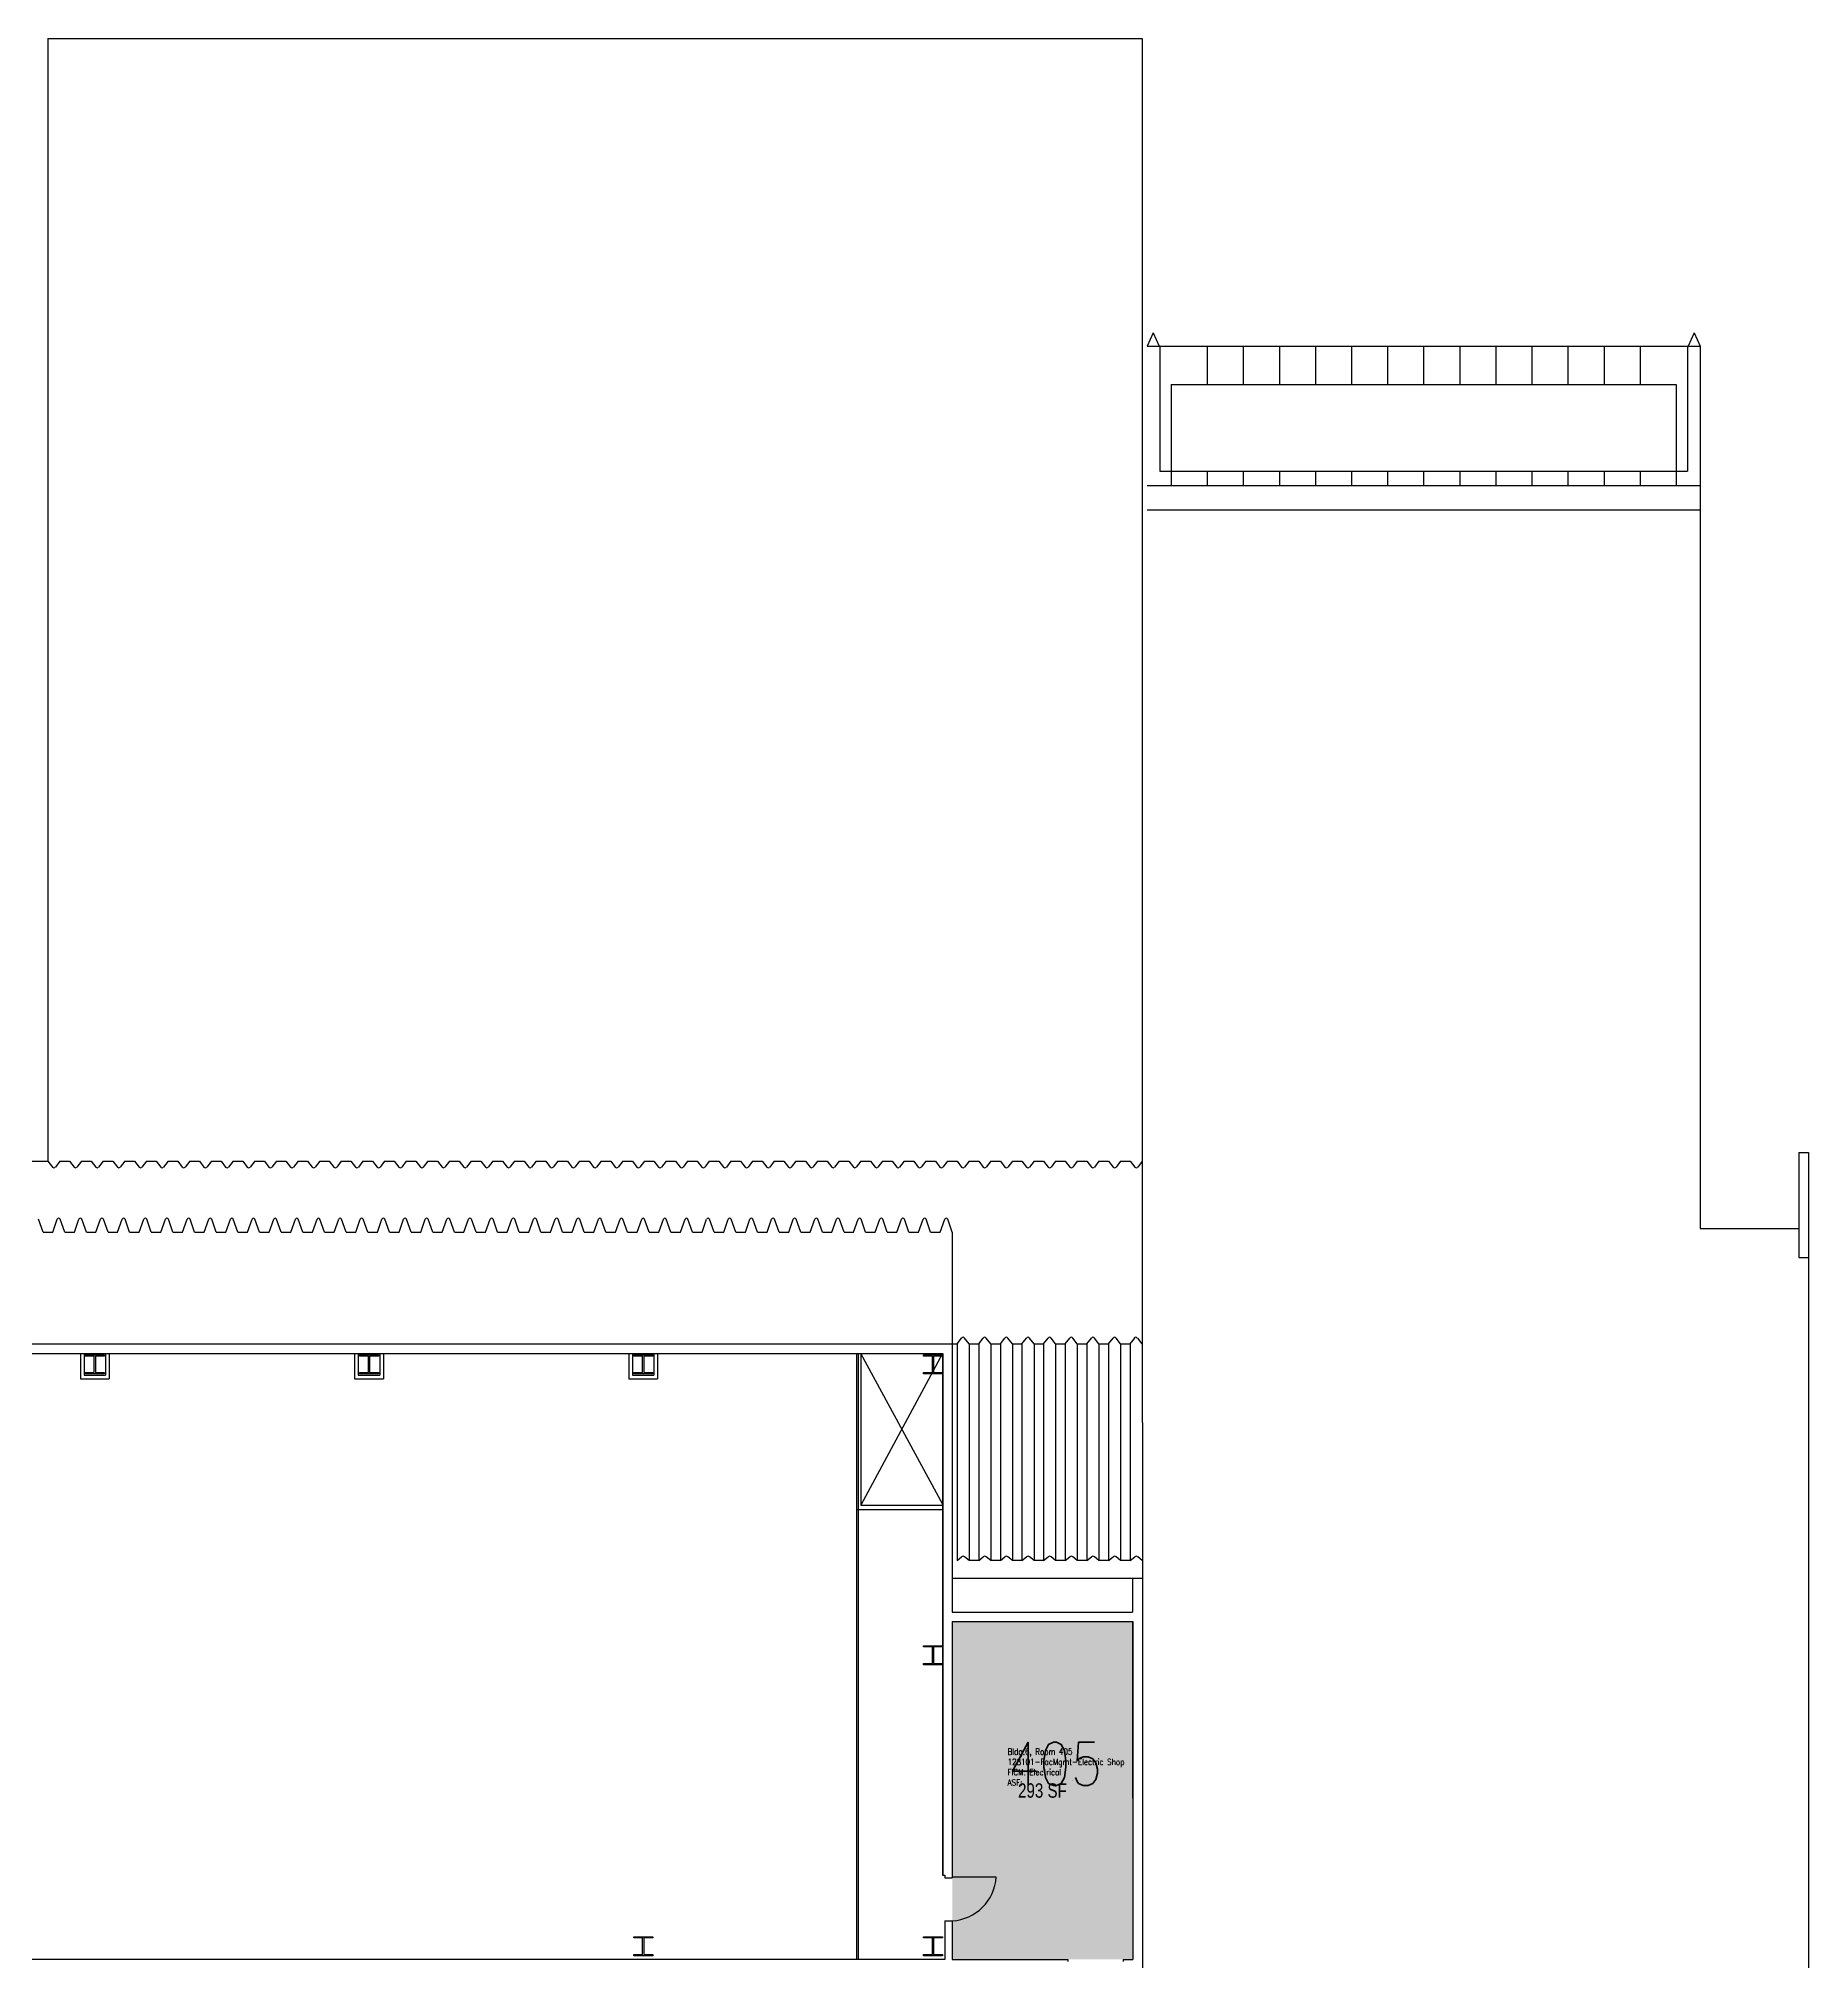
# Model space of a CAD drawing. Header units: inches. Extents: x -206 to 2352, y 0 to 3821.
# Drawn here: x 880 to 2352, y 2221 to 3821 of the extents above; entities that cross this region are included whole.
import ezdxf
from ezdxf.enums import TextEntityAlignment as Align

# ---------------------------------------------------------------- set-up
doc = ezdxf.new("R2010")
doc.units = ezdxf.units.IN
doc.header["$LTSCALE"] = 10
doc.header["$MEASUREMENT"] = 0
for name, color, linetype in [('A-COLS', 5, 'CONTINUOUS'), ('A-DOOR', 2, 'CONTINUOUS'), ('A-FLOR', 3, 'CONTINUOUS'), ('A-IDEN-RNUM', 7, 'CONTINUOUS'), ('A-IDEN-SNUM', 4, 'CONTINUOUS'), ('A-IDEN-VNUM', 4, 'CONTINUOUS'), ('A-ROOF', 2, 'CONTINUOUS'), ('A-WALL', 5, 'CONTINUOUS'), ('AREA-TEXT', 3, 'CONTINUOUS'), ('Rooms-Category-Color', 7, 'CONTINUOUS'), ('Rooms-College-Color', 7, 'CONTINUOUS'), ('Rooms-Department-Color', 7, 'CONTINUOUS'), ('Rooms-Division-Color', 7, 'CONTINUOUS'), ('Rooms-Information', 7, 'CONTINUOUS')]:
    doc.layers.add(name, color=color, linetype=linetype)
doc.styles.add('AREA', font='arial.ttf', dxfattribs={"width": 0.75, "height": 24})
doc.styles.add('ROOMSNUMBER', font='txt', dxfattribs={"height": 0.03})
doc.styles.add('ROOMVNUMBER', font='simplex.shx', dxfattribs={"width": 0.85})

msp = doc.modelspace()

# ---------------------------------------------------------------- hatches: boundary and pattern name
at = {"layer": 'Rooms-Category-Color', "true_color": 0xadadad}
msp.add_hatch(color=253, dxfattribs=at).paths.add_polyline_path([(1693.3, 2223.1), (1736.1, 2223.1), (1790.1, 2223.1), (1790.1, 2357.1), (1790, 2357.1), (1790, 2504.1), (1640, 2504.1), (1640, 2299.6), (1640, 2223.1)])
at = {"layer": 'Rooms-College-Color', "true_color": 0xadadad}
msp.add_hatch(color=253, dxfattribs=at).paths.add_polyline_path([(1693.3, 2223.1), (1736.1, 2223.1), (1790.1, 2223.1), (1790.1, 2357.1), (1790, 2357.1), (1790, 2504.1), (1640, 2504.1), (1640, 2299.6), (1640, 2223.1)])
at = {"layer": 'Rooms-Department-Color', "true_color": 0xacacac}
msp.add_hatch(color=253, dxfattribs=at).paths.add_polyline_path([(1693.3, 2223.1), (1736.1, 2223.1), (1790.1, 2223.1), (1790.1, 2357.1), (1790, 2357.1), (1790, 2504.1), (1640, 2504.1), (1640, 2299.6), (1640, 2223.1)])
at = {"layer": 'Rooms-Division-Color', "true_color": 0xadadad}
msp.add_hatch(color=253, dxfattribs=at).paths.add_polyline_path([(1693.3, 2223.1), (1736.1, 2223.1), (1790.1, 2223.1), (1790.1, 2357.1), (1790, 2357.1), (1790, 2504.1), (1640, 2504.1), (1640, 2299.6), (1640, 2223.1)])

# ---------------------------------------------------------------- linework, layer by layer
at = {"layer": 'A-COLS'}
for p, q in [((919.1, 2725), (919.1, 2726)), ((919.1, 2726), (934.9, 2726)), ((926.5, 2725), (919.1, 2725)), ((926.5, 2711.2), (926.5, 2725)), ((934.9, 2725), (927.5, 2725)), ((927.5, 2725), (927.5, 2711.2)), ((934.9, 2726), (934.9, 2725)), ((1147.1, 2725), (1147.1, 2726)), ((1147.1, 2726), (1162.9, 2726)), ((1154.5, 2725), (1147.1, 2725)), ((1154.5, 2711.2), (1154.5, 2725)), ((1162.9, 2725), (1155.5, 2725)), ((1155.5, 2725), (1155.5, 2711.2)), ((1162.9, 2726), (1162.9, 2725)), ((1375.1, 2725), (1375.1, 2726)), ((1375.1, 2726), (1390.9, 2726)), ((1382.5, 2725), (1375.1, 2725)), ((1382.5, 2711.2), (1382.5, 2725)), ((1390.9, 2725), (1383.5, 2725)), ((1383.5, 2725), (1383.5, 2711.2)), ((1390.9, 2726), (1390.9, 2725)), ((1616.1, 2725), (1616.1, 2726)), ((1616.1, 2726), (1631.9, 2726)), ((1623.5, 2725), (1616.1, 2725)), ((1623.5, 2711.2), (1623.5, 2725)), ((1631.9, 2725), (1624.5, 2725)), ((1624.5, 2725), (1624.5, 2711.2)), ((1631.9, 2726), (1631.9, 2725)), ((919.1, 2710.2), (919.1, 2711.2)), ((919.1, 2711.2), (926.5, 2711.2)), ((934.9, 2710.2), (919.1, 2710.2)), ((927.5, 2711.2), (934.9, 2711.2)), ((934.9, 2711.2), (934.9, 2710.2)), ((1147.1, 2710.2), (1147.1, 2711.2)), ((1147.1, 2711.2), (1154.5, 2711.2)), ((1162.9, 2710.2), (1147.1, 2710.2)), ((1155.5, 2711.2), (1162.9, 2711.2)), ((1162.9, 2711.2), (1162.9, 2710.2)), ((1375.1, 2710.2), (1375.1, 2711.2)), ((1375.1, 2711.2), (1382.5, 2711.2)), ((1390.9, 2710.2), (1375.1, 2710.2)), ((1383.5, 2711.2), (1390.9, 2711.2)), ((1390.9, 2711.2), (1390.9, 2710.2)), ((1616.1, 2710.2), (1616.1, 2711.2)), ((1616.1, 2711.2), (1623.5, 2711.2)), ((1631.9, 2710.2), (1616.1, 2710.2)), ((1624.5, 2711.2), (1631.9, 2711.2)), ((1631.9, 2711.2), (1631.9, 2710.2)), ((1616.1, 2483), (1616.1, 2484)), ((1616.1, 2484), (1631.9, 2484)), ((1623.5, 2483), (1616.1, 2483)), ((1623.5, 2469.2), (1623.5, 2483)), ((1631.9, 2483), (1624.5, 2483)), ((1624.5, 2483), (1624.5, 2469.2)), ((1631.9, 2484), (1631.9, 2483)), ((1616.1, 2468.2), (1616.1, 2469.2)), ((1616.1, 2469.2), (1623.5, 2469.2)), ((1631.9, 2468.2), (1616.1, 2468.2)), ((1624.5, 2469.2), (1631.9, 2469.2)), ((1631.9, 2469.2), (1631.9, 2468.2)), ((1375.1, 2241), (1375.1, 2242)), ((1375.1, 2242), (1390.9, 2242)), ((1382.5, 2241), (1375.1, 2241)), ((1382.5, 2227.2), (1382.5, 2241)), ((1390.9, 2241), (1383.5, 2241)), ((1383.5, 2241), (1383.5, 2227.2)), ((1390.9, 2242), (1390.9, 2241)), ((1616.1, 2241), (1616.1, 2242)), ((1616.1, 2242), (1631.9, 2242)), ((1623.5, 2241), (1616.1, 2241)), ((1623.5, 2227.2), (1623.5, 2241)), ((1631.9, 2241), (1624.5, 2241)), ((1624.5, 2241), (1624.5, 2227.2)), ((1631.9, 2242), (1631.9, 2241)), ((1375.1, 2226.2), (1375.1, 2227.2)), ((1375.1, 2227.2), (1382.5, 2227.2)), ((1390.9, 2226.2), (1375.1, 2226.2)), ((1383.5, 2227.2), (1390.9, 2227.2)), ((1390.9, 2227.2), (1390.9, 2226.2)), ((1616.1, 2226.2), (1616.1, 2227.2)), ((1616.1, 2227.2), (1623.5, 2227.2)), ((1631.9, 2226.2), (1616.1, 2226.2)), ((1624.5, 2227.2), (1631.9, 2227.2)), ((1631.9, 2227.2), (1631.9, 2226.2))]:
    msp.add_line(p, q, dxfattribs=at)
at = {"layer": 'A-DOOR', "const_width": 1.2}
msp.add_lwpolyline([(1640, 2291.6), (1676.6, 2291.6)], dxfattribs=at)
at = {"layer": 'A-DOOR'}
msp.add_arc((1637.4, 2294.3), 39.3, 273.8879, 356.1121, dxfattribs=at)
at = {"layer": 'A-FLOR', "linetype": 'Continuous'}
for p, q in [((1560.3, 2727.1), (1560.3, 2223.1)), ((1561.8, 2727.1), (1561.8, 2223.1))]:
    msp.add_line(p, q, dxfattribs=at)
at = {"layer": 'A-FLOR'}
for p, q in [((1632.2, 2601.4), (1564, 2727.1)), ((1632, 2727.1), (1564, 2601.1))]:
    msp.add_line(p, q, dxfattribs=at)
at = {"layer": 'A-ROOF', "linetype": 'Continuous'}
for p, q in [((888, 3821.1), (1798, 3821.1)), ((888, 3821.1), (888, 2887.1)), ((1798, 3821.1), (1798, 2669.8)), ((1802, 3565.1), (1812.5, 3565.1)), ((1812.5, 3565.1), (2251.5, 3565.1)), ((1812.5, 3565.1), (1812.5, 3461.1)), ((1852, 3565.1), (1852, 3533.1)), ((1882, 3565.1), (1882, 3533.1)), ((1912, 3565.1), (1912, 3533.1)), ((1942, 3565.1), (1942, 3533.1)), ((1972, 3565.1), (1972, 3533.1)), ((2002, 3565.1), (2002, 3533.1)), ((2032, 3565.1), (2032, 3533.1)), ((2062, 3565.1), (2062, 3533.1)), ((2092, 3565.1), (2092, 3533.1)), ((2122, 3565.1), (2122, 3533.1)), ((2152, 3565.1), (2152, 3533.1)), ((2182, 3565.1), (2182, 3533.1)), ((2212, 3565.1), (2212, 3533.1)), ((2251.5, 3565.1), (2251.5, 3461.1)), ((2251.6, 3565.1), (2262, 3565.1)), ((2262, 3565.1), (2262, 2831.1)), ((1822, 3533.1), (2242, 3533.1)), ((1822, 3533.1), (1822, 3449.1)), ((2242, 3533.1), (2242, 3449.1)), ((1812.5, 3461.1), (2251.5, 3461.1)), ((1852, 3461.1), (1852, 3449.1)), ((1882, 3461.1), (1882, 3449.1)), ((1912, 3461.1), (1912, 3449.1)), ((1942, 3461.1), (1942, 3449.1)), ((1972, 3461.1), (1972, 3449.1)), ((2002, 3461.1), (2002, 3449.1)), ((2032, 3461.1), (2032, 3449.1)), ((2062, 3461.1), (2062, 3449.1)), ((2092, 3461.1), (2092, 3449.1)), ((2122, 3461.1), (2122, 3449.1)), ((2152, 3461.1), (2152, 3449.1)), ((2182, 3461.1), (2182, 3449.1)), ((2212, 3461.1), (2212, 3449.1)), ((1802, 3449.1), (2262, 3449.1)), ((1802, 3429.1), (2262, 3429.1)), ((561, 2887.1), (888, 2887.1)), ((2344, 2894.4), (2344, 2807.1)), ((2344, 2894.4), (2352, 2894.4)), ((2352, 2894.4), (2352, 977.8)), ((2262, 2831.1), (2344, 2831.1)), ((2344, 2807.1), (2352, 2807.1)), ((1798.1, 2669.8), (1798.1, 2540.3)), ((1640, 2540.3), (1798.1, 2540.3))]:
    msp.add_line(p, q, dxfattribs=at)
at = {"layer": 'A-ROOF'}
for p, q in [((1807, 3576.1), (1802, 3565.1)), ((1807, 3576.1), (1812, 3565.1)), ((2257, 3576.1), (2252, 3565.1)), ((2257, 3576.1), (2262, 3565.1)), ((888, 2887.1), (891.8, 2882.2)), ((898, 2887.1), (894.2, 2882.2)), ((898, 2887.1), (906, 2887.1)), ((906, 2887.1), (909.8, 2882.2)), ((916, 2887.1), (912.2, 2882.2)), ((916, 2887.1), (924, 2887.1)), ((924, 2887.1), (927.8, 2882.2)), ((934, 2887.1), (930.2, 2882.2)), ((934, 2887.1), (942, 2887.1)), ((942, 2887.1), (945.8, 2882.2)), ((952, 2887.1), (948.2, 2882.2)), ((952, 2887.1), (960, 2887.1)), ((960, 2887.1), (963.8, 2882.2)), ((970, 2887.1), (966.2, 2882.2)), ((970, 2887.1), (978, 2887.1)), ((978, 2887.1), (981.8, 2882.2)), ((988, 2887.1), (984.2, 2882.2)), ((988, 2887.1), (996, 2887.1)), ((996, 2887.1), (999.8, 2882.2)), ((1006, 2887.1), (1002.2, 2882.2)), ((1006, 2887.1), (1014, 2887.1)), ((1014, 2887.1), (1017.8, 2882.2)), ((1024, 2887.1), (1020.2, 2882.2)), ((1024, 2887.1), (1032, 2887.1)), ((1032, 2887.1), (1035.8, 2882.2)), ((1042, 2887.1), (1038.2, 2882.2)), ((1042, 2887.1), (1050, 2887.1)), ((1050, 2887.1), (1053.8, 2882.2)), ((1060, 2887.1), (1056.2, 2882.2)), ((1060, 2887.1), (1068, 2887.1)), ((1068, 2887.1), (1071.8, 2882.2)), ((1078, 2887.1), (1074.2, 2882.2)), ((1078, 2887.1), (1086, 2887.1)), ((1086, 2887.1), (1089.8, 2882.2)), ((1096, 2887.1), (1092.2, 2882.2)), ((1096, 2887.1), (1104, 2887.1)), ((1104, 2887.1), (1107.8, 2882.2)), ((1114, 2887.1), (1110.2, 2882.2)), ((1114, 2887.1), (1122, 2887.1)), ((1122, 2887.1), (1125.8, 2882.2)), ((1132, 2887.1), (1128.2, 2882.2)), ((1132, 2887.1), (1140, 2887.1)), ((1140, 2887.1), (1143.8, 2882.2)), ((1150, 2887.1), (1146.2, 2882.2)), ((1150, 2887.1), (1158, 2887.1)), ((1158, 2887.1), (1161.8, 2882.2)), ((1168, 2887.1), (1164.2, 2882.2)), ((1168, 2887.1), (1176, 2887.1)), ((1176, 2887.1), (1179.8, 2882.2)), ((1186, 2887.1), (1182.2, 2882.2)), ((1186, 2887.1), (1194, 2887.1)), ((1194, 2887.1), (1197.8, 2882.2)), ((1204, 2887.1), (1200.2, 2882.2)), ((1204, 2887.1), (1212, 2887.1)), ((1212, 2887.1), (1215.8, 2882.2)), ((1222, 2887.1), (1218.2, 2882.2)), ((1222, 2887.1), (1230, 2887.1)), ((1230, 2887.1), (1233.8, 2882.2)), ((1240, 2887.1), (1236.2, 2882.2)), ((1240, 2887.1), (1248, 2887.1)), ((1248, 2887.1), (1251.8, 2882.2)), ((1258, 2887.1), (1254.2, 2882.2)), ((1258, 2887.1), (1266, 2887.1)), ((1266, 2887.1), (1269.8, 2882.2)), ((1276, 2887.1), (1272.2, 2882.2)), ((1276, 2887.1), (1284, 2887.1)), ((1284, 2887.1), (1287.8, 2882.2)), ((1294, 2887.1), (1290.2, 2882.2)), ((1294, 2887.1), (1302, 2887.1)), ((1302, 2887.1), (1305.8, 2882.2)), ((1312, 2887.1), (1308.2, 2882.2)), ((1312, 2887.1), (1320, 2887.1)), ((1320, 2887.1), (1323.8, 2882.2)), ((1330, 2887.1), (1326.2, 2882.2)), ((1330, 2887.1), (1338, 2887.1)), ((1338, 2887.1), (1341.8, 2882.2)), ((1348, 2887.1), (1344.2, 2882.2)), ((1348, 2887.1), (1356, 2887.1)), ((1356, 2887.1), (1359.8, 2882.2)), ((1366, 2887.1), (1362.2, 2882.2)), ((1366, 2887.1), (1374, 2887.1)), ((1374, 2887.1), (1377.8, 2882.2)), ((1384, 2887.1), (1380.2, 2882.2)), ((1384, 2887.1), (1392, 2887.1)), ((1392, 2887.1), (1395.8, 2882.2)), ((1402, 2887.1), (1398.2, 2882.2)), ((1402, 2887.1), (1410, 2887.1)), ((1410, 2887.1), (1413.8, 2882.2)), ((1420, 2887.1), (1416.2, 2882.2)), ((1420, 2887.1), (1428, 2887.1)), ((1428, 2887.1), (1431.8, 2882.2)), ((1438, 2887.1), (1434.2, 2882.2)), ((1438, 2887.1), (1446, 2887.1)), ((1446, 2887.1), (1449.8, 2882.2)), ((1456, 2887.1), (1452.2, 2882.2)), ((1456, 2887.1), (1464, 2887.1)), ((1464, 2887.1), (1467.8, 2882.2)), ((1474, 2887.1), (1470.2, 2882.2)), ((1474, 2887.1), (1482, 2887.1)), ((1482, 2887.1), (1485.8, 2882.2)), ((1492, 2887.1), (1488.2, 2882.2)), ((1492, 2887.1), (1500, 2887.1)), ((1500, 2887.1), (1503.8, 2882.2)), ((1510, 2887.1), (1506.2, 2882.2)), ((1510, 2887.1), (1518, 2887.1)), ((1518, 2887.1), (1521.8, 2882.2)), ((1528, 2887.1), (1524.2, 2882.2)), ((1528, 2887.1), (1536, 2887.1)), ((1536, 2887.1), (1539.8, 2882.2)), ((1546, 2887.1), (1542.2, 2882.2)), ((1546, 2887.1), (1554, 2887.1)), ((1554, 2887.1), (1557.8, 2882.2)), ((1564, 2887.1), (1560.2, 2882.2)), ((1564, 2887.1), (1572, 2887.1)), ((1572, 2887.1), (1575.8, 2882.2)), ((1582, 2887.1), (1578.2, 2882.2)), ((1582, 2887.1), (1590, 2887.1)), ((1590, 2887.1), (1593.8, 2882.2)), ((1600, 2887.1), (1596.2, 2882.2)), ((1600, 2887.1), (1608, 2887.1)), ((1608, 2887.1), (1611.8, 2882.2)), ((1618, 2887.1), (1614.2, 2882.2)), ((1618, 2887.1), (1626, 2887.1)), ((1626, 2887.1), (1629.8, 2882.2)), ((1636, 2887.1), (1632.2, 2882.2)), ((1636, 2887.1), (1644, 2887.1)), ((1644, 2887.1), (1647.8, 2882.2)), ((1654, 2887.1), (1650.2, 2882.2)), ((1654, 2887.1), (1662, 2887.1)), ((1662, 2887.1), (1665.8, 2882.2)), ((1672, 2887.1), (1668.2, 2882.2)), ((1672, 2887.1), (1680, 2887.1)), ((1680, 2887.1), (1683.8, 2882.2)), ((1690, 2887.1), (1686.2, 2882.2)), ((1690, 2887.1), (1698, 2887.1)), ((1698, 2887.1), (1701.8, 2882.2)), ((1708, 2887.1), (1704.2, 2882.2)), ((1708, 2887.1), (1716, 2887.1)), ((1716, 2887.1), (1719.8, 2882.2)), ((1726, 2887.1), (1722.2, 2882.2)), ((1726, 2887.1), (1734, 2887.1)), ((1734, 2887.1), (1737.8, 2882.2)), ((1744, 2887.1), (1740.2, 2882.2)), ((1744, 2887.1), (1752, 2887.1)), ((1752, 2887.1), (1755.8, 2882.2)), ((1762, 2887.1), (1758.2, 2882.2)), ((1762, 2887.1), (1770, 2887.1)), ((1770, 2887.1), (1773.8, 2882.2)), ((1780, 2887.1), (1776.2, 2882.2)), ((1780, 2887.1), (1788, 2887.1)), ((1788, 2887.1), (1791.8, 2882.2)), ((1798, 2887.1), (1794.2, 2882.2)), ((884, 2828.1), (880.2, 2839)), ((892, 2828.1), (895.8, 2839)), ((902, 2828.1), (898.2, 2839)), ((910, 2828.1), (913.8, 2839)), ((920, 2828.1), (916.2, 2839)), ((928, 2828.1), (931.8, 2839)), ((938, 2828.1), (934.2, 2839)), ((946, 2828.1), (949.8, 2839)), ((956, 2828.1), (952.2, 2839)), ((964, 2828.1), (967.8, 2839)), ((974, 2828.1), (970.2, 2839)), ((982, 2828.1), (985.8, 2839)), ((992, 2828.1), (988.2, 2839)), ((1000, 2828.1), (1003.8, 2839)), ((1010, 2828.1), (1006.2, 2839)), ((1018, 2828.1), (1021.8, 2839)), ((1028, 2828.1), (1024.2, 2839)), ((1036, 2828.1), (1039.8, 2839)), ((1046, 2828.1), (1042.2, 2839)), ((1054, 2828.1), (1057.8, 2839)), ((1064, 2828.1), (1060.2, 2839)), ((1072, 2828.1), (1075.8, 2839)), ((1082, 2828.1), (1078.2, 2839)), ((1090, 2828.1), (1093.8, 2839)), ((1100, 2828.1), (1096.2, 2839)), ((1108, 2828.1), (1111.8, 2839)), ((1118, 2828.1), (1114.2, 2839)), ((1126, 2828.1), (1129.8, 2839)), ((1136, 2828.1), (1132.2, 2839)), ((1144, 2828.1), (1147.8, 2839)), ((1154, 2828.1), (1150.2, 2839)), ((1162, 2828.1), (1165.8, 2839)), ((1172, 2828.1), (1168.2, 2839)), ((1180, 2828.1), (1183.8, 2839)), ((1190, 2828.1), (1186.2, 2839)), ((1198, 2828.1), (1201.8, 2839)), ((1208, 2828.1), (1204.2, 2839)), ((1216, 2828.1), (1219.8, 2839)), ((1226, 2828.1), (1222.2, 2839)), ((1234, 2828.1), (1237.8, 2839)), ((1244, 2828.1), (1240.2, 2839)), ((1252, 2828.1), (1255.8, 2839)), ((1262, 2828.1), (1258.2, 2839)), ((1270, 2828.1), (1273.8, 2839)), ((1280, 2828.1), (1276.2, 2839)), ((1288, 2828.1), (1291.8, 2839)), ((1298, 2828.1), (1294.2, 2839)), ((1306, 2828.1), (1309.8, 2839)), ((1316, 2828.1), (1312.2, 2839)), ((1324, 2828.1), (1327.8, 2839)), ((1334, 2828.1), (1330.2, 2839)), ((1342, 2828.1), (1345.8, 2839)), ((1352, 2828.1), (1348.2, 2839)), ((1360, 2828.1), (1363.8, 2839)), ((1370, 2828.1), (1366.2, 2839)), ((1378, 2828.1), (1381.8, 2839)), ((1388, 2828.1), (1384.2, 2839)), ((1396, 2828.1), (1399.8, 2839)), ((1406, 2828.1), (1402.2, 2839)), ((1414, 2828.1), (1417.8, 2839)), ((1424, 2828.1), (1420.2, 2839)), ((1432, 2828.1), (1435.8, 2839)), ((1442, 2828.1), (1438.2, 2839)), ((1450, 2828.1), (1453.8, 2839)), ((1460, 2828.1), (1456.2, 2839)), ((1468, 2828.1), (1471.8, 2839)), ((1478, 2828.1), (1474.2, 2839)), ((1486, 2828.1), (1489.8, 2839)), ((1496, 2828.1), (1492.2, 2839)), ((1504, 2828.1), (1507.8, 2839)), ((1514, 2828.1), (1510.2, 2839)), ((1522, 2828.1), (1525.8, 2839)), ((1532, 2828.1), (1528.2, 2839)), ((1540, 2828.1), (1543.8, 2839)), ((1550, 2828.1), (1546.2, 2839)), ((1558, 2828.1), (1561.8, 2839)), ((1568, 2828.1), (1564.2, 2839)), ((1576, 2828.1), (1579.8, 2839)), ((1586, 2828.1), (1582.2, 2839)), ((1594, 2828.1), (1597.8, 2839)), ((1604, 2828.1), (1600.2, 2839)), ((1612, 2828.1), (1615.8, 2839)), ((1622, 2828.1), (1618.2, 2839)), ((1630, 2828.1), (1633.8, 2839)), ((1640, 2828.1), (1636.2, 2839)), ((884, 2828.1), (892, 2828.1)), ((902, 2828.1), (910, 2828.1)), ((920, 2828.1), (928, 2828.1)), ((938, 2828.1), (946, 2828.1)), ((956, 2828.1), (964, 2828.1)), ((974, 2828.1), (982, 2828.1)), ((992, 2828.1), (1000, 2828.1)), ((1010, 2828.1), (1018, 2828.1)), ((1028, 2828.1), (1036, 2828.1)), ((1046, 2828.1), (1054, 2828.1)), ((1064, 2828.1), (1072, 2828.1)), ((1082, 2828.1), (1090, 2828.1)), ((1100, 2828.1), (1108, 2828.1)), ((1118, 2828.1), (1126, 2828.1)), ((1136, 2828.1), (1144, 2828.1)), ((1154, 2828.1), (1162, 2828.1)), ((1172, 2828.1), (1180, 2828.1)), ((1190, 2828.1), (1198, 2828.1)), ((1208, 2828.1), (1216, 2828.1)), ((1226, 2828.1), (1234, 2828.1)), ((1244, 2828.1), (1252, 2828.1)), ((1262, 2828.1), (1270, 2828.1)), ((1280, 2828.1), (1288, 2828.1)), ((1298, 2828.1), (1306, 2828.1)), ((1316, 2828.1), (1324, 2828.1)), ((1334, 2828.1), (1342, 2828.1)), ((1352, 2828.1), (1360, 2828.1)), ((1370, 2828.1), (1378, 2828.1)), ((1388, 2828.1), (1396, 2828.1)), ((1406, 2828.1), (1414, 2828.1)), ((1424, 2828.1), (1432, 2828.1)), ((1442, 2828.1), (1450, 2828.1)), ((1460, 2828.1), (1468, 2828.1)), ((1478, 2828.1), (1486, 2828.1)), ((1496, 2828.1), (1504, 2828.1)), ((1514, 2828.1), (1522, 2828.1)), ((1532, 2828.1), (1540, 2828.1)), ((1550, 2828.1), (1558, 2828.1)), ((1568, 2828.1), (1576, 2828.1)), ((1586, 2828.1), (1594, 2828.1)), ((1604, 2828.1), (1612, 2828.1)), ((1622, 2828.1), (1630, 2828.1)), ((1640, 2828.1), (1640, 2735.1)), ((1644, 2735.1), (1647.8, 2740)), ((1654, 2735.1), (1650.2, 2740)), ((1662, 2735.1), (1665.8, 2740)), ((1672, 2735.1), (1668.2, 2740)), ((1680, 2735.1), (1683.8, 2740)), ((1690, 2735.1), (1686.2, 2740)), ((1698, 2735.1), (1701.8, 2740)), ((1708, 2735.1), (1704.2, 2740)), ((1716, 2735.1), (1719.8, 2740)), ((1726, 2735.1), (1722.2, 2740)), ((1734, 2735.1), (1737.8, 2740)), ((1744, 2735.1), (1740.2, 2740)), ((1752, 2735.1), (1755.8, 2740)), ((1762, 2735.1), (1758.2, 2740)), ((1770, 2735.1), (1773.8, 2740)), ((1780, 2735.1), (1776.2, 2740)), ((1788, 2735.1), (1791.8, 2740)), ((1798, 2735.1), (1794.2, 2740)), ((1640, 2735.1), (1644, 2735.1)), ((1644, 2735.1), (1644, 2555)), ((1654, 2735.1), (1662, 2735.1)), ((1654, 2735.1), (1654, 2555)), ((1662, 2735.1), (1662, 2555)), ((1672, 2735.1), (1680, 2735.1)), ((1672, 2735.1), (1672, 2555)), ((1680, 2735.1), (1680, 2555)), ((1690, 2735.1), (1698, 2735.1)), ((1690, 2735.1), (1690, 2555)), ((1698, 2735.1), (1698, 2555)), ((1708, 2735.1), (1716, 2735.1)), ((1708, 2735.1), (1708, 2555)), ((1716, 2735.1), (1716, 2555)), ((1726, 2735.1), (1734, 2735.1)), ((1726, 2735.1), (1726, 2555)), ((1734, 2735.1), (1734, 2555)), ((1744, 2735.1), (1752, 2735.1)), ((1744, 2735.1), (1744, 2555)), ((1752, 2735.1), (1752, 2555)), ((1762, 2735.1), (1770, 2735.1)), ((1762, 2735.1), (1762, 2555)), ((1770, 2735.1), (1770, 2555)), ((1780, 2735.1), (1788, 2735.1)), ((1780, 2735.1), (1780, 2555)), ((1788, 2735.1), (1788, 2555)), ((1644, 2555), (1647.8, 2557.9)), ((1654, 2555), (1650.2, 2557.9)), ((1662, 2555), (1654, 2555)), ((1662, 2555), (1665.8, 2557.9)), ((1672, 2555), (1668.2, 2557.9)), ((1680, 2555), (1672, 2555)), ((1680, 2555), (1683.8, 2557.9)), ((1690, 2555), (1686.2, 2557.9)), ((1698, 2555), (1690, 2555)), ((1698, 2555), (1701.8, 2557.9)), ((1708, 2555), (1704.2, 2557.9)), ((1716, 2555), (1708, 2555)), ((1716, 2555), (1719.8, 2557.9)), ((1726, 2555), (1722.2, 2557.9)), ((1734, 2555), (1726, 2555)), ((1734, 2555), (1737.8, 2557.9)), ((1744, 2555), (1740.2, 2557.9)), ((1752, 2555), (1744, 2555)), ((1752, 2555), (1755.8, 2557.9)), ((1762, 2555), (1758.2, 2557.9)), ((1770, 2555), (1762, 2555)), ((1770, 2555), (1773.8, 2557.9)), ((1780, 2555), (1776.2, 2557.9)), ((1788, 2555), (1780, 2555)), ((1788, 2555), (1791.8, 2557.9)), ((1798, 2555), (1794.2, 2557.9))]:
    msp.add_line(p, q, dxfattribs=at)
for centre, start, end in [((893, 2883.1), 217.7921, 322.2079), ((911, 2883.1), 217.7921, 322.2079), ((929, 2883.1), 217.7921, 322.2079), ((947, 2883.1), 217.7921, 322.2079), ((965, 2883.1), 217.7921, 322.2079), ((983, 2883.1), 217.7921, 322.2079), ((1001, 2883.1), 217.7921, 322.2079), ((1019, 2883.1), 217.7921, 322.2079), ((1037, 2883.1), 217.7921, 322.2079), ((1055, 2883.1), 217.7921, 322.2079), ((1073, 2883.1), 217.7921, 322.2079), ((1091, 2883.1), 217.7921, 322.2079), ((1109, 2883.1), 217.7921, 322.2079), ((1127, 2883.1), 217.7921, 322.2079), ((1145, 2883.1), 217.7921, 322.2079), ((1163, 2883.1), 217.7921, 322.2079), ((1181, 2883.1), 217.7921, 322.2079), ((1199, 2883.1), 217.7921, 322.2079), ((1217, 2883.1), 217.7921, 322.2079), ((1235, 2883.1), 217.7921, 322.2079), ((1253, 2883.1), 217.7921, 322.2079), ((1271, 2883.1), 217.7921, 322.2079), ((1289, 2883.1), 217.7921, 322.2079), ((1307, 2883.1), 217.7921, 322.2079), ((1325, 2883.1), 217.7921, 322.2079), ((1343, 2883.1), 217.7921, 322.2079), ((1361, 2883.1), 217.7921, 322.2079), ((1379, 2883.1), 217.7921, 322.2079), ((1397, 2883.1), 217.7921, 322.2079), ((1415, 2883.1), 217.7921, 322.2079), ((1433, 2883.1), 217.7921, 322.2079), ((1451, 2883.1), 217.7921, 322.2079), ((1469, 2883.1), 217.7921, 322.2079), ((1487, 2883.1), 217.7921, 322.2079), ((1505, 2883.1), 217.7921, 322.2079), ((1523, 2883.1), 217.7921, 322.2079), ((1541, 2883.1), 217.7921, 322.2079), ((1559, 2883.1), 217.7921, 322.2079), ((1577, 2883.1), 217.7921, 322.2079), ((1595, 2883.1), 217.7921, 322.2079), ((1613, 2883.1), 217.7921, 322.2079), ((1631, 2883.1), 217.7921, 322.2079), ((1649, 2883.1), 217.7921, 322.2079), ((1667, 2883.1), 217.7921, 322.2079), ((1685, 2883.1), 217.7921, 322.2079), ((1703, 2883.1), 217.7921, 322.2079), ((1721, 2883.1), 217.7921, 322.2079), ((1739, 2883.1), 217.7921, 322.2079), ((1757, 2883.1), 217.7921, 322.2079), ((1775, 2883.1), 217.7921, 322.2079), ((1793, 2883.1), 217.7921, 322.2079), ((897, 2838.1), 37.7921, 142.2079), ((915, 2838.1), 37.7921, 142.2079), ((933, 2838.1), 37.7921, 142.2079), ((951, 2838.1), 37.7921, 142.2079), ((969, 2838.1), 37.7921, 142.2079), ((987, 2838.1), 37.7921, 142.2079), ((1005, 2838.1), 37.7921, 142.2079), ((1023, 2838.1), 37.7921, 142.2079), ((1041, 2838.1), 37.7921, 142.2079), ((1059, 2838.1), 37.7921, 142.2079), ((1077, 2838.1), 37.7921, 142.2079), ((1095, 2838.1), 37.7921, 142.2079), ((1113, 2838.1), 37.7921, 142.2079), ((1131, 2838.1), 37.7921, 142.2079), ((1149, 2838.1), 37.7921, 142.2079), ((1167, 2838.1), 37.7921, 142.2079), ((1185, 2838.1), 37.7921, 142.2079), ((1203, 2838.1), 37.7921, 142.2079), ((1221, 2838.1), 37.7921, 142.2079), ((1239, 2838.1), 37.7921, 142.2079), ((1257, 2838.1), 37.7921, 142.2079), ((1275, 2838.1), 37.7921, 142.2079), ((1293, 2838.1), 37.7921, 142.2079), ((1311, 2838.1), 37.7921, 142.2079), ((1329, 2838.1), 37.7921, 142.2079), ((1347, 2838.1), 37.7921, 142.2079), ((1365, 2838.1), 37.7921, 142.2079), ((1383, 2838.1), 37.7921, 142.2079), ((1401, 2838.1), 37.7921, 142.2079), ((1419, 2838.1), 37.7921, 142.2079), ((1437, 2838.1), 37.7921, 142.2079), ((1455, 2838.1), 37.7921, 142.2079), ((1473, 2838.1), 37.7921, 142.2079), ((1491, 2838.1), 37.7921, 142.2079), ((1509, 2838.1), 37.7921, 142.2079), ((1527, 2838.1), 37.7921, 142.2079), ((1545, 2838.1), 37.7921, 142.2079), ((1563, 2838.1), 37.7921, 142.2079), ((1581, 2838.1), 37.7921, 142.2079), ((1599, 2838.1), 37.7921, 142.2079), ((1617, 2838.1), 37.7921, 142.2079), ((1635, 2838.1), 37.7921, 142.2079), ((1649, 2739.1), 37.7921, 142.2079), ((1667, 2739.1), 37.7921, 142.2079), ((1685, 2739.1), 37.7921, 142.2079), ((1703, 2739.1), 37.7921, 142.2079), ((1721, 2739.1), 37.7921, 142.2079), ((1739, 2739.1), 37.7921, 142.2079), ((1757, 2739.1), 37.7921, 142.2079), ((1775, 2739.1), 37.7921, 142.2079), ((1792.6, 2739.1), 37.7921, 142.2079), ((1649, 2557), 37.7921, 142.2079), ((1667, 2557), 37.7921, 142.2079), ((1685, 2557), 37.7921, 142.2079), ((1703, 2557), 37.7921, 142.2079), ((1721, 2557), 37.7921, 142.2079), ((1739, 2557), 37.7921, 142.2079), ((1757, 2557), 37.7921, 142.2079), ((1775, 2557), 37.7921, 142.2079), ((1793, 2557), 37.7921, 142.2079)]:
    msp.add_arc(centre, 1.5, start, end, dxfattribs=at)
at = {"layer": 'A-WALL', "linetype": 'Continuous'}
for p, q in [((442, 2735.1), (1640, 2735.1)), ((450, 2727.1), (1632, 2727.1)), ((915, 2727.1), (915, 2706.1)), ((918.1, 2727.1), (918.1, 2709.2)), ((935.9, 2727.1), (935.9, 2709.2)), ((939, 2727.1), (939, 2706.1)), ((1143, 2727.1), (1143, 2706.1)), ((1146.1, 2727.1), (1146.1, 2709.2)), ((1163.9, 2727.1), (1163.9, 2709.2)), ((1167, 2727.1), (1167, 2706.1)), ((1371, 2727.1), (1371, 2706.1)), ((1374.1, 2727.1), (1374.1, 2709.2)), ((1391.9, 2727.1), (1391.9, 2709.2)), ((1395, 2727.1), (1395, 2706.1)), ((1560.3, 2727.1), (1560.3, 2597.3)), ((1564, 2727.1), (1564, 2601.1)), ((1632, 2727.1), (1632, 2293.1)), ((1632.3, 2727.1), (1632.3, 2293.1)), ((1640, 2735.1), (1640, 2512.1)), ((915, 2706.1), (939, 2706.1)), ((918.1, 2709.2), (935.9, 2709.2)), ((1143, 2706.1), (1167, 2706.1)), ((1146.1, 2709.2), (1163.9, 2709.2)), ((1371, 2706.1), (1395, 2706.1)), ((1374.1, 2709.2), (1391.9, 2709.2)), ((1560.3, 2597.3), (1632, 2597.3)), ((1564, 2601.1), (1632, 2601.1)), ((1790, 2540.3), (1790, 2512.1)), ((1798.1, 2540.3), (1798.1, 1442.4)), ((1640, 2512.1), (1790, 2512.1)), ((1640, 2504.1), (1790.1, 2504.1)), ((1640, 2504.1), (1640, 2291.1)), ((1790, 2504.1), (1790, 2357.1)), ((1790.1, 2504.1), (1790.1, 2223.1)), ((1633.8, 2293.1), (1633.8, 2291.1)), ((1633.8, 2255.1), (1633.8, 2223.1)), ((1640, 2255.1), (1640, 2223.1)), ((1640, 2234.1), (1640, 2223.1)), ((1633.8, 2223.1), (576.5, 2223.1)), ((1736.1, 2223.1), (1736.1, 2221.3)), ((1782.1, 2223.1), (1782.1, 2221.3))]:
    msp.add_line(p, q, dxfattribs=at)
at = {"layer": 'A-WALL'}
for p, q in [((1632, 2293.1), (1633.8, 2293.1)), ((1633.8, 2291.1), (1640, 2291.1)), ((1633.8, 2255.1), (1640, 2255.1)), ((1640, 2223.1), (1648, 2223.1)), ((1648, 2223.1), (1736.1, 2223.1)), ((1782.1, 2223.1), (1790.1, 2223.1))]:
    msp.add_line(p, q, dxfattribs=at)

# ---------------------------------------------------------------- texts
at = {"layer": 'A-IDEN-RNUM', "style": 'ROOMSNUMBER'}
msp.add_text('0405-00', height=0.36, rotation=360, dxfattribs=at).set_placement((1740, 2372.2, 0), align=Align.CENTER)
at = {"layer": 'A-IDEN-SNUM', "style": 'ROOMSNUMBER'}
msp.add_text('0060040500', height=0.36, rotation=360, dxfattribs=at).set_placement((1740, 2372.2, 0), align=Align.CENTER)
at = {"layer": 'A-IDEN-VNUM', "style": 'ROOMVNUMBER', "width": 0.85}
msp.add_text('405', height=36, rotation=360, dxfattribs=at).set_placement((1725.4, 2367.7, 0), align=Align.CENTER)
at = {"layer": 'AREA-TEXT', "style": 'AREA', "width": 0.75}
msp.add_text('293 SF', height=12, dxfattribs=at).set_placement((1715, 2363.6), align=Align.MIDDLE_CENTER)
at = {"layer": 'Rooms-Information', "insert": (1686, 2367.7, 0), "char_height": 5.143, "width": 115.2, "attachment_point": 7, "rotation": 360, "style": 'ROOMVNUMBER'}
msp.add_mtext('Bldg.6, Room 405^M^J128101-FacMgmt-Electric Shop^M^JFICM: Electrical^M^JASF: ', dxfattribs=at)

doc.saveas('drawing.dxf')
